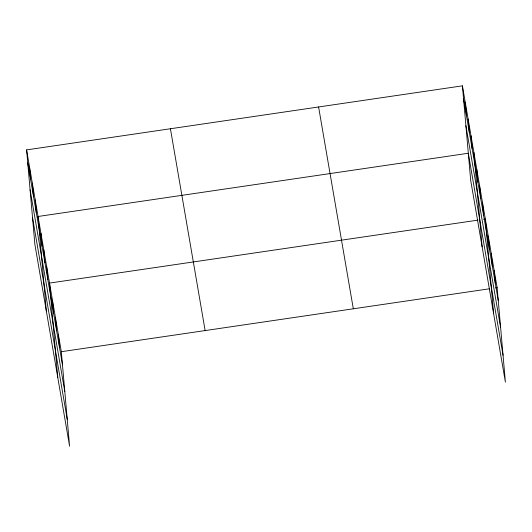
<?xml version="1.0" encoding="UTF-8"?>
<svg xmlns="http://www.w3.org/2000/svg" width="532" height="532" viewBox="0 0 532 532"><rect width="100%" height="100%" fill="white"/><g stroke="black" fill="none" stroke-linecap="round" stroke-linejoin="round"><path stroke-width="0.8" d="M26.6 149.884L61.32 351.705L69.579 446.162L34.866 244.341L26.6 149.884L462.421 85.838L497.134 287.659L505.4 382.116L470.68 180.295L462.421 85.838M468.12 153.282L38.058 216.484L46.324 310.941M477.936 220.128L49.516 283.084L57.775 377.54M483.688 219.277L485.33 219.038L493.596 313.494M61.32 351.705L489.739 288.743M495.492 287.898L497.134 287.659M463.558 98.846L498.271 300.66M465.906 125.725L500.625 327.539M468.333 153.416L503.046 355.236M318.602 106.979L353.315 308.793M170.42 128.751L205.139 330.565M27.737 162.892L62.457 364.706M30.091 189.771L64.804 391.585M32.512 217.462L67.231 419.283M494.188 270.502L495.325 283.509M491.236 253.345L492.373 266.352M488.283 236.195L489.42 249.195M482.471 202.386L483.608 215.393M479.605 185.741L480.742 198.742M476.738 169.09L477.876 182.097M473.872 152.438L482.138 246.895M471.013 135.793L472.15 148.794M468.147 119.141L469.284 132.142M465.281 102.49L466.418 115.497M58.367 334.548L59.504 347.549M55.414 317.391L56.552 330.399M52.462 300.241L53.599 313.242M46.65 266.432L47.787 279.44M43.784 249.787L44.921 262.788M40.924 233.136L42.061 246.143M35.192 199.839L36.329 212.84M32.326 183.188L33.469 196.188M29.466 166.536L30.603 179.543"/></g></svg>
